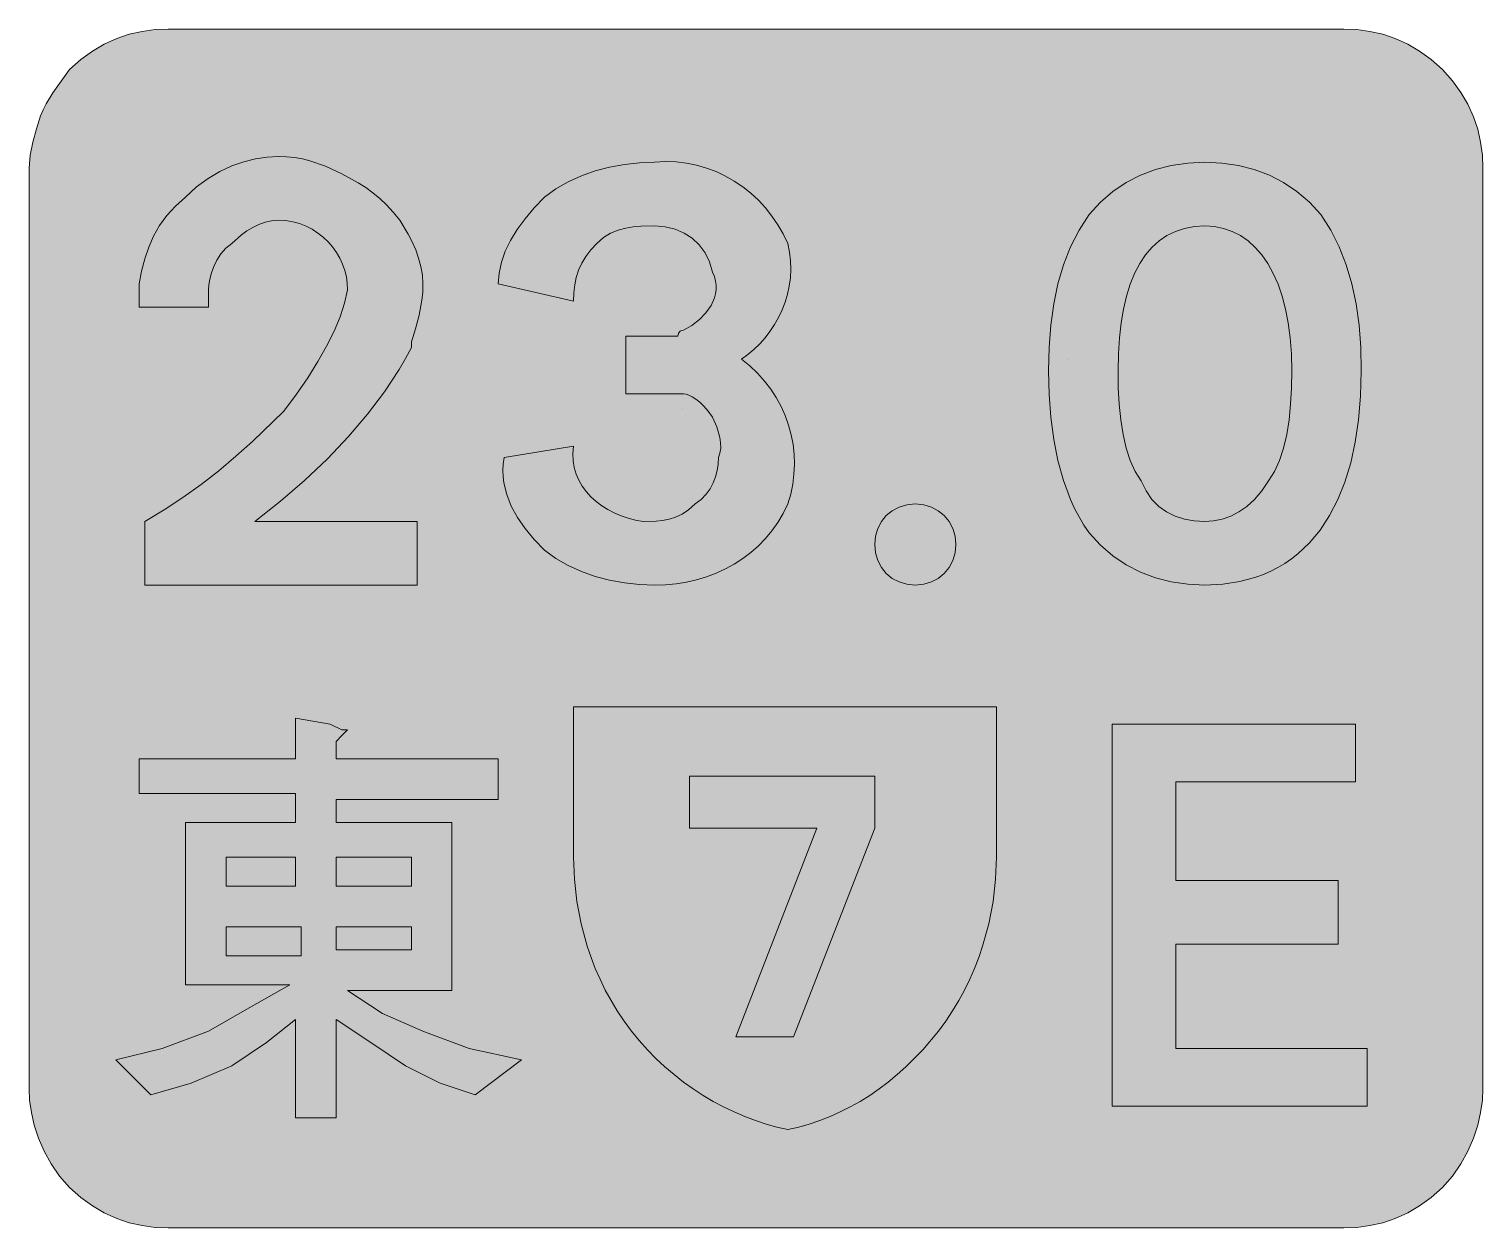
# Model space of a CAD drawing. Header units: metres. Extents: x 133 to 434, y 11 to 259.
import ezdxf

# ---------------------------------------------------------------- set-up
doc = ezdxf.new("R2010")
doc.units = ezdxf.units.M
for name, color, linetype, true_color in [('FILL_BLACK_000000', 7, 'Continuous', 0x000000), ('FILL_BLUE_0000FF', 7, 'Continuous', 0x0000ff), ('FILL_WHITE_FFFFFF', 7, 'Continuous', 0xffffff), ('FILL_YELLOW_FFFF00', 7, 'Continuous', 0xffff00), ('STROKE_WHITE_FFFFFF', 7, 'Continuous', 0xffffff)]:
    doc.layers.add(name, color=color, linetype=linetype, true_color=true_color)

msp = doc.modelspace()

# ---------------------------------------------------------------- hatches: boundary and pattern name
at = {"layer": 'FILL_BLACK_000000', "true_color": 0x000000}
h = msp.add_hatch(color=7, dxfattribs=at)
h.dxf.hatch_style = 1
h.paths.add_polyline_path([(296.25, 93.36), (269.85, 93.36), (269.85, 104.16), (308.25, 104.16), (308.25, 93.36), (291.45, 50.16), (279.45, 50.16), (296.25, 93.36)])
at = {"layer": 'FILL_BLUE_0000FF', "true_color": 0x0000ff}
h = msp.add_hatch(color=7, dxfattribs=at)
h.dxf.hatch_style = 1
h.paths.add_polyline_path([(405.45, 258.96), (408.15, 258.85), (410.83, 258.49), (413.49, 257.88), (416.1, 257.01), (418.66, 255.85), (421.14, 254.4), (423.55, 252.64), (425.85, 250.56), (427.93, 248.26), (429.69, 245.85), (431.14, 243.37), (432.3, 240.81), (433.17, 238.2), (433.78, 235.54), (434.14, 232.86), (434.25, 230.16), (434.25, 39.36), (434.14, 37.01), (433.78, 34.48), (433.17, 31.85), (432.3, 29.16), (431.14, 26.47), (429.69, 23.83), (427.93, 21.31), (425.85, 18.96), (423.55, 16.88), (421.14, 15.12), (418.66, 13.67), (416.1, 12.51), (413.49, 11.64), (410.83, 11.03), (408.15, 10.67), (405.45, 10.56), (161.85, 10.56), (159.15, 10.67), (156.47, 11.03), (153.81, 11.64), (151.2, 12.51), (148.64, 13.67), (146.16, 15.12), (143.75, 16.88), (141.45, 18.96), (139.37, 21.31), (137.61, 23.83), (136.16, 26.47), (135, 29.16), (134.13, 31.85), (133.52, 34.48), (133.16, 37.01), (133.05, 39.36), (133.05, 230.16), (133.26, 232.86), (133.8, 235.56), (134.57, 238.26), (135.45, 240.96), (135.95, 242.26), (136.56, 243.47), (138, 245.76), (141.45, 250.56), (143.75, 252.64), (146.16, 254.4), (148.64, 255.85), (151.2, 257.01), (153.81, 257.88), (156.47, 258.49), (159.15, 258.85), (161.85, 258.96), (405.45, 258.96)])
at = {"layer": 'FILL_WHITE_FFFFFF', "true_color": 0xffffff}
h = msp.add_hatch(color=7, dxfattribs=at)
h.dxf.hatch_style = 1
h.paths.add_polyline_path([(155.85, 201.36), (155.85, 206.16), (156.36, 208.8), (157.01, 211.33), (157.83, 213.75), (158.85, 216.06), (160.09, 218.25), (161.59, 220.33), (163.36, 222.3), (165.45, 224.16), (167.75, 226.24), (170.14, 228), (172.58, 229.45), (175.05, 230.61), (177.52, 231.48), (179.96, 232.09), (182.35, 232.45), (184.65, 232.56), (186.4, 232.5), (188.06, 232.33), (189.67, 232.05), (191.25, 231.66), (194.44, 230.53), (197.85, 228.96), (201.24, 227.12), (202.81, 226.13), (204.3, 225.06), (205.74, 223.87), (207.13, 222.55), (208.5, 221.05), (209.85, 219.36), (211.61, 216.45), (212.42, 214.87), (213.15, 213.21), (213.76, 211.5), (214.24, 209.74), (214.54, 207.96), (214.65, 206.16), (214.6, 204.41), (214.44, 202.77), (213.9, 199.71), (213.13, 196.88), (212.25, 194.16), (212.25, 192.96), (211.06, 190.7), (209.73, 188.41), (206.68, 183.79), (203.16, 179.14), (199.2, 174.51), (194.85, 169.93), (190.14, 165.45), (185.13, 161.12), (179.85, 156.96), (213.45, 156.96), (213.45, 143.76), (157.05, 143.76), (157.05, 156.96), (161.04, 159.32), (164.93, 161.87), (168.69, 164.6), (172.35, 167.46), (175.89, 170.44), (179.33, 173.5), (185.85, 179.76), (188.44, 183.3), (190.78, 186.73), (192.87, 190.05), (194.7, 193.26), (196.24, 196.35), (197.49, 199.33), (198.43, 202.2), (199.05, 204.96), (198.98, 206.31), (198.78, 207.65), (198.44, 208.96), (197.98, 210.25), (197.4, 211.49), (196.71, 212.68), (195.91, 213.81), (195, 214.86), (194, 215.83), (192.9, 216.7), (191.71, 217.47), (190.44, 218.12), (189.1, 218.65), (187.68, 219.04), (186.2, 219.28), (184.65, 219.36), (183.3, 219.25), (181.97, 218.95), (180.66, 218.47), (179.4, 217.86), (178.19, 217.13), (177.06, 216.32), (175.05, 214.56), (173.81, 213.56), (172.78, 212.38), (171.95, 211.1), (171.3, 209.76), (170.82, 208.42), (170.49, 207.13), (170.31, 205.96), (170.25, 204.96), (170.25, 201.36), (155.85, 201.36)])
h = msp.add_hatch(color=7, dxfattribs=at)
h.dxf.hatch_style = 1
h.paths.add_polyline_path([(256.65, 183.36), (256.65, 195.36), (266.25, 195.36), (267.45, 195.36), (267.6, 195.96), (267.96, 196.37), (268.25, 196.51), (268.65, 196.56), (270.38, 197.57), (271.95, 198.77), (273.29, 200.15), (274.35, 201.66), (275.07, 203.29), (275.29, 204.13), (275.4, 205), (275.4, 205.88), (275.28, 206.76), (275.03, 207.66), (274.65, 208.56), (274.04, 210.7), (273.11, 212.59), (271.91, 214.23), (270.45, 215.61), (268.77, 216.7), (266.89, 217.5), (264.84, 217.99), (262.65, 218.16), (259.76, 218.1), (258.22, 217.97), (256.65, 217.71), (255.08, 217.28), (253.54, 216.64), (252.05, 215.75), (250.65, 214.56), (249.41, 213.21), (248.38, 211.84), (247.55, 210.45), (246.9, 209.01), (246.42, 207.52), (246.09, 205.95), (245.91, 204.31), (245.85, 202.56), (230.25, 206.16), (230.42, 208.41), (230.91, 210.66), (231.71, 212.91), (232.8, 215.16), (234.18, 217.41), (235.82, 219.66), (237.71, 221.91), (239.85, 224.16), (242.21, 225.85), (244.76, 227.31), (247.49, 228.55), (250.35, 229.56), (253.33, 230.35), (256.39, 230.91), (259.5, 231.25), (262.65, 231.36), (264.88, 231.49), (267.08, 231.43), (269.24, 231.18), (271.35, 230.76), (273.4, 230.17), (275.39, 229.42), (277.31, 228.51), (279.15, 227.46), (280.91, 226.27), (282.57, 224.94), (284.14, 223.48), (285.6, 221.91), (286.95, 220.22), (288.18, 218.43), (289.28, 216.54), (290.25, 214.56), (290.62, 212.76), (290.82, 210.97), (290.87, 209.19), (290.78, 207.43), (290.54, 205.71), (290.17, 204.01), (289.67, 202.36), (289.05, 200.76), (288.32, 199.21), (287.48, 197.73), (286.55, 196.32), (285.53, 194.98), (284.42, 193.73), (283.23, 192.58), (281.97, 191.52), (280.65, 190.56), (282.38, 189.16), (283.97, 187.65), (285.41, 186.04), (286.71, 184.35), (287.86, 182.59), (288.86, 180.75), (289.7, 178.86), (290.4, 176.91), (290.94, 174.92), (291.33, 172.9), (291.55, 170.85), (291.62, 168.79), (291.52, 166.72), (291.26, 164.65), (290.84, 162.6), (290.25, 160.56), (289.28, 158.59), (288.18, 156.74), (286.95, 155), (285.6, 153.38), (284.14, 151.88), (282.57, 150.5), (280.91, 149.24), (279.15, 148.11), (277.31, 147.1), (275.39, 146.23), (273.4, 145.48), (271.35, 144.87), (269.24, 144.38), (267.08, 144.04), (264.88, 143.83), (262.65, 143.76), (259.5, 143.87), (256.39, 144.21), (253.33, 144.77), (250.35, 145.56), (247.49, 146.57), (244.76, 147.81), (242.21, 149.27), (239.85, 150.96), (237.72, 153.21), (235.84, 155.48), (234.24, 157.77), (232.95, 160.11), (232, 162.5), (231.41, 164.97), (231.27, 166.23), (231.22, 167.51), (231.28, 168.82), (231.45, 170.16), (245.85, 172.56), (245.72, 171.01), (245.78, 169.53), (246.01, 168.1), (246.41, 166.75), (246.97, 165.46), (247.66, 164.25), (248.5, 163.11), (249.45, 162.06), (250.52, 161.09), (251.69, 160.21), (252.95, 159.42), (254.29, 158.72), (255.7, 158.13), (257.17, 157.63), (258.69, 157.24), (260.25, 156.96), (262.95, 157.02), (264.3, 157.15), (265.65, 157.41), (267, 157.84), (268.35, 158.48), (269.7, 159.37), (271.05, 160.56), (272.29, 161.51), (273.32, 162.57), (274.15, 163.7), (274.8, 164.91), (275.28, 166.17), (275.61, 167.48), (275.79, 168.81), (275.85, 170.16), (276.19, 171.11), (276.34, 172.15), (276.31, 173.24), (276.15, 174.36), (275.51, 176.57), (274.65, 178.56), (273.75, 179.8), (272.87, 180.83), (272.01, 181.66), (271.2, 182.31), (270.44, 182.79), (269.76, 183.12), (269.15, 183.3), (268.65, 183.36), (256.65, 183.36)])
h = msp.add_hatch(color=7, dxfattribs=at)
h.dxf.hatch_style = 1
h.paths.add_polyline_path([(344.72, 197.61), (345.33, 202), (346.2, 206.16), (347.36, 210.1), (348.81, 213.81), (350.57, 217.3), (352.65, 220.56), (355.01, 223.09), (357.58, 225.28), (360.35, 227.14), (363.3, 228.66), (366.42, 229.84), (369.69, 230.68), (373.11, 231.19), (376.65, 231.36), (380.19, 231.19), (383.61, 230.68), (386.88, 229.84), (390, 228.66), (392.95, 227.14), (395.72, 225.28), (398.29, 223.09), (400.65, 220.56), (402.73, 217.3), (404.49, 213.81), (405.94, 210.1), (407.1, 206.16), (407.97, 202), (408.58, 197.61), (408.94, 193), (409.05, 188.16), (408.91, 182.92), (408.49, 177.98), (407.81, 173.37), (406.86, 169.07), (405.64, 165.1), (404.18, 161.46), (402.46, 158.14), (400.5, 155.16), (398.3, 152.52), (397.11, 151.32), (395.87, 150.21), (394.56, 149.19), (393.2, 148.26), (391.79, 147.41), (390.32, 146.65), (388.79, 145.97), (387.22, 145.39), (383.9, 144.49), (380.38, 143.94), (376.65, 143.76), (373.11, 143.93), (369.69, 144.43), (366.42, 145.28), (363.3, 146.46), (360.35, 147.98), (357.58, 149.83), (355.01, 152.03), (352.65, 154.56), (351.57, 156.18), (350.57, 157.87), (349.65, 159.65), (348.81, 161.5), (347.36, 165.4), (346.2, 169.56), (345.33, 173.94), (344.72, 178.52), (344.36, 183.27), (344.25, 188.16), (344.36, 193), (344.72, 197.61)])
h.paths.add_polyline_path([(380.23, 157.43), (381.99, 158.04), (383.7, 158.91), (385.36, 160.07), (386.94, 161.52), (388.45, 163.28), (389.85, 165.36), (391.09, 167.32), (392.12, 169.6), (392.95, 172.15), (393.6, 174.96), (394.08, 177.99), (394.41, 181.22), (394.59, 184.62), (394.65, 188.16), (394.57, 191.66), (394.32, 194.96), (393.91, 198.06), (393.36, 200.95), (392.65, 203.63), (391.8, 206.09), (390.82, 208.34), (389.7, 210.36), (388.46, 212.16), (387.09, 213.73), (385.61, 215.07), (384.02, 216.17), (382.32, 217.04), (380.52, 217.66), (378.63, 218.03), (376.65, 218.16), (374.47, 218.03), (372.43, 217.66), (370.53, 217.04), (368.78, 216.17), (367.16, 215.07), (365.68, 213.73), (364.35, 212.16), (363.15, 210.36), (362.1, 208.34), (361.18, 206.09), (360.41, 203.63), (359.78, 200.95), (359.28, 198.06), (358.93, 194.96), (358.72, 191.66), (358.65, 188.16), (358.71, 184.62), (358.89, 181.22), (359.22, 177.99), (359.7, 174.96), (360.35, 172.15), (361.18, 169.6), (362.21, 167.32), (363.45, 165.36), (364.46, 163.28), (365.68, 161.52), (367.1, 160.07), (368.7, 158.91), (370.47, 158.04), (372.39, 157.43), (374.46, 157.07), (376.65, 156.96), (378.45, 157.07), (380.23, 157.43)], flags=16)
h = msp.add_hatch(color=7, dxfattribs=at)
h.dxf.hatch_style = 1
h.paths.add_polyline_path([(324.89, 150.42), (324.41, 148.82), (323.66, 147.39), (322.65, 146.16), (321.42, 145.15), (319.99, 144.4), (318.39, 143.92), (316.65, 143.76), (314.91, 143.92), (313.31, 144.4), (311.88, 145.15), (310.65, 146.16), (309.64, 147.39), (308.89, 148.82), (308.41, 150.42), (308.25, 152.16), (308.41, 153.9), (308.89, 155.5), (309.64, 156.93), (310.65, 158.16), (311.88, 159.17), (313.31, 159.92), (314.91, 160.4), (316.65, 160.56), (318.39, 160.4), (319.99, 159.92), (321.42, 159.17), (322.65, 158.16), (323.66, 156.93), (324.41, 155.5), (324.89, 153.9), (325.05, 152.16), (324.89, 150.42)])
h = msp.add_hatch(color=7, dxfattribs=at)
h.dxf.hatch_style = 1
h.paths.add_polyline_path([(196.65, 111.36), (196.65, 107.76), (230.25, 107.76), (230.25, 99.36), (196.65, 99.36), (196.65, 94.56), (220.65, 94.56), (220.65, 59.76), (199.05, 59.76), (206.25, 54.96), (214.65, 51.36), (224.25, 47.76), (235.05, 45.36), (225.45, 38.16), (218.25, 40.56), (211.05, 44.16), (203.85, 48.96), (196.65, 53.76), (196.65, 33.36), (188.25, 33.36), (188.25, 53.76), (182.25, 48.96), (175.05, 44.16), (166.65, 40.56), (158.25, 38.16), (151.05, 45.36), (160.65, 47.76), (170.25, 51.36), (178.65, 56.16), (187.05, 60.96), (165.45, 60.96), (165.45, 94.56), (188.25, 94.56), (188.25, 100.56), (155.85, 100.56), (155.85, 107.76), (188.25, 107.76), (188.25, 116.16), (195.45, 114.96), (197.85, 113.76), (199.05, 113.76), (197.85, 112.56), (196.65, 111.36)])
h.paths.add_polyline_path([(188.25, 81.36), (188.25, 87.36), (173.85, 87.36), (173.85, 81.36), (188.25, 81.36)], flags=16)
h.paths.add_polyline_path([(196.65, 68.16), (212.25, 68.16), (212.25, 72.96), (196.65, 72.96), (196.65, 68.16)], flags=16)
h.paths.add_polyline_path([(196.65, 87.36), (196.65, 81.36), (212.25, 81.36), (212.25, 87.36), (196.65, 87.36)], flags=16)
h.paths.add_polyline_path([(189.45, 72.96), (173.85, 72.96), (173.85, 66.96), (189.45, 66.96), (189.45, 72.96)], flags=16)
h = msp.add_hatch(color=7, dxfattribs=at)
h.dxf.hatch_style = 1
h.paths.add_polyline_path([(357.45, 114.96), (407.85, 114.96), (407.85, 102.96), (370.65, 102.96), (370.65, 82.56), (404.25, 82.56), (404.25, 69.36), (370.65, 69.36), (370.65, 47.76), (410.25, 47.76), (410.25, 35.76), (357.45, 35.76), (357.45, 114.96)])
at = {"layer": 'FILL_YELLOW_FFFF00', "true_color": 0xffff00}
h = msp.add_hatch(color=7, dxfattribs=at)
h.dxf.hatch_style = 1
h.paths.add_polyline_path([(288, 31.47), (285.76, 32.08), (283.52, 32.81), (281.31, 33.64), (279.11, 34.58), (276.94, 35.62), (274.8, 36.77), (272.7, 38.01), (270.64, 39.35), (268.63, 40.79), (266.67, 42.33), (264.77, 43.95), (262.93, 45.67), (261.16, 47.48), (259.47, 49.38), (257.85, 51.36), (256.33, 53.41), (254.92, 55.52), (253.62, 57.66), (252.43, 59.85), (251.34, 62.08), (250.36, 64.33), (249.48, 66.61), (248.7, 68.91), (247.43, 73.54), (246.54, 78.19), (246.02, 82.81), (245.85, 87.36), (245.85, 118.56), (333.45, 118.56), (333.45, 87.36), (333.28, 82.81), (332.76, 78.19), (331.87, 73.54), (330.6, 68.91), (329.82, 66.61), (328.94, 64.33), (327.96, 62.08), (326.87, 59.85), (325.68, 57.66), (324.38, 55.52), (322.97, 53.41), (321.45, 51.36), (318.19, 47.48), (314.72, 43.95), (312.91, 42.33), (311.05, 40.79), (309.15, 39.35), (307.2, 38.01), (305.21, 36.77), (303.18, 35.62), (301.11, 34.58), (299.01, 33.64), (296.87, 32.81), (294.69, 32.08), (292.49, 31.47), (290.25, 30.96), (288, 31.47)])

# ---------------------------------------------------------------- linework, layer by layer
at = {"layer": 'FILL_BLACK_000000', "lineweight": 0, "true_color": 0x000000}
msp.add_lwpolyline([(296.25, 93.36), (269.85, 93.36), (269.85, 104.16), (308.25, 104.16), (308.25, 93.36), (291.45, 50.16), (279.45, 50.16)], close=True, dxfattribs=at)
at = {"layer": 'FILL_BLUE_0000FF', "lineweight": 0, "true_color": 0x0000ff}
msp.add_lwpolyline([(405.45, 258.96), (408.15, 258.85), (410.83, 258.49), (413.49, 257.88), (416.1, 257.01), (418.66, 255.85), (421.14, 254.4), (423.55, 252.64), (425.85, 250.56), (427.93, 248.26), (429.69, 245.85), (431.14, 243.37), (432.3, 240.81), (433.17, 238.2), (433.78, 235.54), (434.14, 232.86), (434.25, 230.16), (434.25, 39.36), (434.14, 37.01), (433.78, 34.48), (433.17, 31.85), (432.3, 29.16), (431.14, 26.47), (429.69, 23.83), (427.93, 21.31), (425.85, 18.96), (423.55, 16.88), (421.14, 15.12), (418.66, 13.67), (416.1, 12.51), (413.49, 11.64), (410.83, 11.03), (408.15, 10.67), (405.45, 10.56), (161.85, 10.56), (159.15, 10.67), (156.47, 11.03), (153.81, 11.64), (151.2, 12.51), (148.64, 13.67), (146.16, 15.12), (143.75, 16.88), (141.45, 18.96), (139.37, 21.31), (137.61, 23.83), (136.16, 26.47), (135, 29.16), (134.13, 31.85), (133.52, 34.48), (133.16, 37.01), (133.05, 39.36), (133.05, 230.16), (133.26, 232.86), (133.8, 235.56), (134.57, 238.26), (135.45, 240.96), (135.95, 242.26), (136.56, 243.47), (138, 245.76), (141.45, 250.56), (143.75, 252.64), (146.16, 254.4), (148.64, 255.85), (151.2, 257.01), (153.81, 257.88), (156.47, 258.49), (159.15, 258.85), (161.85, 258.96)], close=True, dxfattribs=at)
at = {"layer": 'FILL_WHITE_FFFFFF', "lineweight": 0, "true_color": 0xffffff}
for points in [[(155.85, 201.36), (155.85, 206.16), (156.36, 208.8), (157.01, 211.33), (157.83, 213.75), (158.85, 216.06), (160.09, 218.25), (161.59, 220.33), (163.36, 222.3), (165.45, 224.16), (167.75, 226.24), (170.14, 228), (172.58, 229.45), (175.05, 230.61), (177.52, 231.48), (179.96, 232.09), (182.35, 232.45), (184.65, 232.56), (186.4, 232.5), (188.06, 232.33), (189.67, 232.05), (191.25, 231.66), (194.44, 230.53), (197.85, 228.96), (201.24, 227.12), (202.81, 226.13), (204.3, 225.06), (205.74, 223.87), (207.13, 222.55), (208.5, 221.05), (209.85, 219.36), (211.61, 216.45), (212.42, 214.87), (213.15, 213.21), (213.76, 211.5), (214.24, 209.74), (214.54, 207.96), (214.65, 206.16), (214.6, 204.41), (214.44, 202.77), (213.9, 199.71), (213.13, 196.88), (212.25, 194.16), (212.25, 192.96), (211.06, 190.7), (209.73, 188.41), (206.68, 183.79), (203.16, 179.14), (199.2, 174.51), (194.85, 169.93), (190.14, 165.45), (185.13, 161.12), (179.85, 156.96), (213.45, 156.96), (213.45, 143.76), (157.05, 143.76), (157.05, 156.96), (161.04, 159.32), (164.93, 161.87), (168.69, 164.6), (172.35, 167.46), (175.89, 170.44), (179.33, 173.5), (185.85, 179.76), (188.44, 183.3), (190.78, 186.73), (192.87, 190.05), (194.7, 193.26), (196.24, 196.35), (197.49, 199.33), (198.43, 202.2), (199.05, 204.96), (198.98, 206.31), (198.78, 207.65), (198.44, 208.96), (197.98, 210.25), (197.4, 211.49), (196.71, 212.68), (195.91, 213.81), (195, 214.86), (194, 215.83), (192.9, 216.7), (191.71, 217.47), (190.44, 218.12), (189.1, 218.65), (187.68, 219.04), (186.2, 219.28), (184.65, 219.36), (183.3, 219.25), (181.97, 218.95), (180.66, 218.47), (179.4, 217.86), (178.19, 217.13), (177.06, 216.32), (175.05, 214.56), (173.81, 213.56), (172.78, 212.38), (171.95, 211.1), (171.3, 209.76), (170.82, 208.42), (170.49, 207.13), (170.31, 205.96), (170.25, 204.96), (170.25, 201.36)], [(256.65, 183.36), (256.65, 195.36), (266.25, 195.36), (267.45, 195.36), (267.6, 195.96), (267.96, 196.37), (268.25, 196.51), (268.65, 196.56), (270.38, 197.57), (271.95, 198.77), (273.29, 200.15), (274.35, 201.66), (275.07, 203.29), (275.29, 204.13), (275.4, 205), (275.4, 205.88), (275.28, 206.76), (275.03, 207.66), (274.65, 208.56), (274.04, 210.7), (273.11, 212.59), (271.91, 214.23), (270.45, 215.61), (268.77, 216.7), (266.89, 217.5), (264.84, 217.99), (262.65, 218.16), (259.76, 218.1), (258.22, 217.97), (256.65, 217.71), (255.08, 217.28), (253.54, 216.64), (252.05, 215.75), (250.65, 214.56), (249.41, 213.21), (248.38, 211.84), (247.55, 210.45), (246.9, 209.01), (246.42, 207.52), (246.09, 205.95), (245.91, 204.31), (245.85, 202.56), (230.25, 206.16), (230.42, 208.41), (230.91, 210.66), (231.71, 212.91), (232.8, 215.16), (234.18, 217.41), (235.82, 219.66), (237.71, 221.91), (239.85, 224.16), (242.21, 225.85), (244.76, 227.31), (247.49, 228.55), (250.35, 229.56), (253.33, 230.35), (256.39, 230.91), (259.5, 231.25), (262.65, 231.36), (264.88, 231.49), (267.08, 231.43), (269.24, 231.18), (271.35, 230.76), (273.4, 230.17), (275.39, 229.42), (277.31, 228.51), (279.15, 227.46), (280.91, 226.27), (282.57, 224.94), (284.14, 223.48), (285.6, 221.91), (286.95, 220.22), (288.18, 218.43), (289.28, 216.54), (290.25, 214.56), (290.62, 212.76), (290.82, 210.97), (290.87, 209.19), (290.78, 207.43), (290.54, 205.71), (290.17, 204.01), (289.67, 202.36), (289.05, 200.76), (288.32, 199.21), (287.48, 197.73), (286.55, 196.32), (285.53, 194.98), (284.42, 193.73), (283.23, 192.58), (281.97, 191.52), (280.65, 190.56), (282.38, 189.16), (283.97, 187.65), (285.41, 186.04), (286.71, 184.35), (287.86, 182.59), (288.86, 180.75), (289.7, 178.86), (290.4, 176.91), (290.94, 174.92), (291.33, 172.9), (291.55, 170.85), (291.62, 168.79), (291.52, 166.72), (291.26, 164.65), (290.84, 162.6), (290.25, 160.56), (289.28, 158.59), (288.18, 156.74), (286.95, 155), (285.6, 153.38), (284.14, 151.88), (282.57, 150.5), (280.91, 149.24), (279.15, 148.11), (277.31, 147.1), (275.39, 146.23), (273.4, 145.48), (271.35, 144.87), (269.24, 144.38), (267.08, 144.04), (264.88, 143.83), (262.65, 143.76), (259.5, 143.87), (256.39, 144.21), (253.33, 144.77), (250.35, 145.56), (247.49, 146.57), (244.76, 147.81), (242.21, 149.27), (239.85, 150.96), (237.72, 153.21), (235.84, 155.48), (234.24, 157.77), (232.95, 160.11), (232, 162.5), (231.41, 164.97), (231.27, 166.23), (231.22, 167.51), (231.28, 168.82), (231.45, 170.16), (245.85, 172.56), (245.72, 171.01), (245.78, 169.53), (246.01, 168.1), (246.41, 166.75), (246.97, 165.46), (247.66, 164.25), (248.5, 163.11), (249.45, 162.06), (250.52, 161.09), (251.69, 160.21), (252.95, 159.42), (254.29, 158.72), (255.7, 158.13), (257.17, 157.63), (258.69, 157.24), (260.25, 156.96), (262.95, 157.02), (264.3, 157.15), (265.65, 157.41), (267, 157.84), (268.35, 158.48), (269.7, 159.37), (271.05, 160.56), (272.29, 161.51), (273.32, 162.57), (274.15, 163.7), (274.8, 164.91), (275.28, 166.17), (275.61, 167.48), (275.79, 168.81), (275.85, 170.16), (276.19, 171.11), (276.34, 172.15), (276.31, 173.24), (276.15, 174.36), (275.51, 176.57), (274.65, 178.56), (273.75, 179.8), (272.87, 180.83), (272.01, 181.66), (271.2, 182.31), (270.44, 182.79), (269.76, 183.12), (269.15, 183.3), (268.65, 183.36)], [(344.72, 197.61), (345.33, 202), (346.2, 206.16), (347.36, 210.1), (348.81, 213.81), (350.57, 217.3), (352.65, 220.56), (355.01, 223.09), (357.58, 225.28), (360.35, 227.14), (363.3, 228.66), (366.42, 229.84), (369.69, 230.68), (373.11, 231.19), (376.65, 231.36), (380.19, 231.19), (383.61, 230.68), (386.88, 229.84), (390, 228.66), (392.95, 227.14), (395.72, 225.28), (398.29, 223.09), (400.65, 220.56), (402.73, 217.3), (404.49, 213.81), (405.94, 210.1), (407.1, 206.16), (407.97, 202), (408.58, 197.61), (408.94, 193), (409.05, 188.16), (408.91, 182.92), (408.49, 177.98), (407.81, 173.37), (406.86, 169.07), (405.64, 165.1), (404.18, 161.46), (402.46, 158.14), (400.5, 155.16), (398.3, 152.52), (397.11, 151.32), (395.87, 150.21), (394.56, 149.19), (393.2, 148.26), (391.79, 147.41), (390.32, 146.65), (388.79, 145.97), (387.22, 145.39), (383.9, 144.49), (380.38, 143.94), (376.65, 143.76), (373.11, 143.93), (369.69, 144.43), (366.42, 145.28), (363.3, 146.46), (360.35, 147.98), (357.58, 149.83), (355.01, 152.03), (352.65, 154.56), (351.57, 156.18), (350.57, 157.87), (349.65, 159.65), (348.81, 161.5), (347.36, 165.4), (346.2, 169.56), (345.33, 173.94), (344.72, 178.52), (344.36, 183.27), (344.25, 188.16), (344.36, 193)], [(380.23, 157.43), (381.99, 158.04), (383.7, 158.91), (385.36, 160.07), (386.94, 161.52), (388.45, 163.28), (389.85, 165.36), (391.09, 167.32), (392.12, 169.6), (392.95, 172.15), (393.6, 174.96), (394.08, 177.99), (394.41, 181.22), (394.59, 184.62), (394.65, 188.16), (394.57, 191.66), (394.32, 194.96), (393.91, 198.06), (393.36, 200.95), (392.65, 203.63), (391.8, 206.09), (390.82, 208.34), (389.7, 210.36), (388.46, 212.16), (387.09, 213.73), (385.61, 215.07), (384.02, 216.17), (382.32, 217.04), (380.52, 217.66), (378.63, 218.03), (376.65, 218.16), (374.47, 218.03), (372.43, 217.66), (370.53, 217.04), (368.78, 216.17), (367.16, 215.07), (365.68, 213.73), (364.35, 212.16), (363.15, 210.36), (362.1, 208.34), (361.18, 206.09), (360.41, 203.63), (359.78, 200.95), (359.28, 198.06), (358.93, 194.96), (358.72, 191.66), (358.65, 188.16), (358.71, 184.62), (358.89, 181.22), (359.22, 177.99), (359.7, 174.96), (360.35, 172.15), (361.18, 169.6), (362.21, 167.32), (363.45, 165.36), (364.46, 163.28), (365.68, 161.52), (367.1, 160.07), (368.7, 158.91), (370.47, 158.04), (372.39, 157.43), (374.46, 157.07), (376.65, 156.96), (378.45, 157.07)], [(324.89, 150.42), (324.41, 148.82), (323.66, 147.39), (322.65, 146.16), (321.42, 145.15), (319.99, 144.4), (318.39, 143.92), (316.65, 143.76), (314.91, 143.92), (313.31, 144.4), (311.88, 145.15), (310.65, 146.16), (309.64, 147.39), (308.89, 148.82), (308.41, 150.42), (308.25, 152.16), (308.41, 153.9), (308.89, 155.5), (309.64, 156.93), (310.65, 158.16), (311.88, 159.17), (313.31, 159.92), (314.91, 160.4), (316.65, 160.56), (318.39, 160.4), (319.99, 159.92), (321.42, 159.17), (322.65, 158.16), (323.66, 156.93), (324.41, 155.5), (324.89, 153.9), (325.05, 152.16)], [(196.65, 111.36), (196.65, 107.76), (230.25, 107.76), (230.25, 99.36), (196.65, 99.36), (196.65, 94.56), (220.65, 94.56), (220.65, 59.76), (199.05, 59.76), (206.25, 54.96), (214.65, 51.36), (224.25, 47.76), (235.05, 45.36), (225.45, 38.16), (218.25, 40.56), (211.05, 44.16), (203.85, 48.96), (196.65, 53.76), (196.65, 33.36), (188.25, 33.36), (188.25, 53.76), (182.25, 48.96), (175.05, 44.16), (166.65, 40.56), (158.25, 38.16), (151.05, 45.36), (160.65, 47.76), (170.25, 51.36), (178.65, 56.16), (187.05, 60.96), (165.45, 60.96), (165.45, 94.56), (188.25, 94.56), (188.25, 100.56), (155.85, 100.56), (155.85, 107.76), (188.25, 107.76), (188.25, 116.16), (195.45, 114.96), (197.85, 113.76), (199.05, 113.76), (197.85, 112.56)], [(357.45, 114.96), (407.85, 114.96), (407.85, 102.96), (370.65, 102.96), (370.65, 82.56), (404.25, 82.56), (404.25, 69.36), (370.65, 69.36), (370.65, 47.76), (410.25, 47.76), (410.25, 35.76), (357.45, 35.76)], [(188.25, 81.36), (188.25, 87.36), (173.85, 87.36), (173.85, 81.36)], [(196.65, 87.36), (196.65, 81.36), (212.25, 81.36), (212.25, 87.36)], [(189.45, 72.96), (173.85, 72.96), (173.85, 66.96), (189.45, 66.96)], [(196.65, 68.16), (212.25, 68.16), (212.25, 72.96), (196.65, 72.96)]]:
    msp.add_lwpolyline(points, close=True, dxfattribs=at)
at = {"layer": 'FILL_YELLOW_FFFF00', "lineweight": 0, "true_color": 0xffff00}
msp.add_lwpolyline([(288, 31.47), (285.76, 32.08), (283.52, 32.81), (281.31, 33.64), (279.11, 34.58), (276.94, 35.62), (274.8, 36.77), (272.7, 38.01), (270.64, 39.35), (268.63, 40.79), (266.67, 42.33), (264.77, 43.95), (262.93, 45.67), (261.16, 47.48), (259.47, 49.38), (257.85, 51.36), (256.33, 53.41), (254.92, 55.52), (253.62, 57.66), (252.43, 59.85), (251.34, 62.08), (250.36, 64.33), (249.48, 66.61), (248.7, 68.91), (247.43, 73.54), (246.54, 78.19), (246.02, 82.81), (245.85, 87.36), (245.85, 118.56), (333.45, 118.56), (333.45, 87.36), (333.28, 82.81), (332.76, 78.19), (331.87, 73.54), (330.6, 68.91), (329.82, 66.61), (328.94, 64.33), (327.96, 62.08), (326.87, 59.85), (325.68, 57.66), (324.38, 55.52), (322.97, 53.41), (321.45, 51.36), (318.19, 47.48), (314.72, 43.95), (312.91, 42.33), (311.05, 40.79), (309.15, 39.35), (307.2, 38.01), (305.21, 36.77), (303.18, 35.62), (301.11, 34.58), (299.01, 33.64), (296.87, 32.81), (294.69, 32.08), (292.49, 31.47), (290.25, 30.96)], close=True, dxfattribs=at)
at = {"layer": 'STROKE_WHITE_FFFFFF', "lineweight": 0, "true_color": 0xffffff}
for points in [[(348.45, 190.4), (348.45, 190.4)], [(348.45, 190.4), (348.45, 190.4)], [(348.45, 190.4), (348.45, 190.4)], [(348.45, 190.4), (348.45, 190.4)], [(348.45, 190.4), (348.45, 190.4)], [(344.25, 188.16), (344.25, 188.16)], [(268.45, 180.4), (268.45, 180.4)]]:
    msp.add_lwpolyline(points, dxfattribs=at)

doc.saveas('drawing.dxf')
